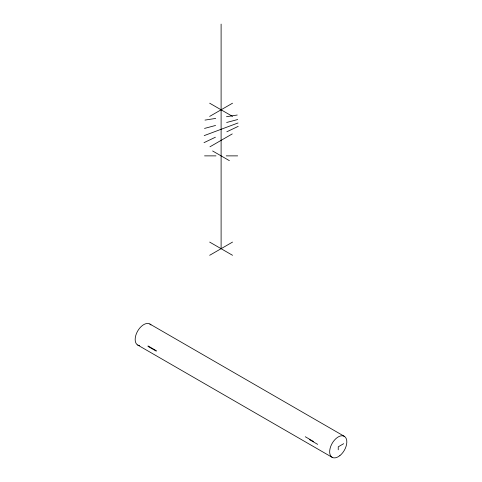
<?xml version="1.0" encoding="UTF-8"?>
<svg xmlns="http://www.w3.org/2000/svg" width="482" height="482" viewBox="0 0 482 482"><rect width="100%" height="100%" fill="white"/><g stroke="black" fill="none" stroke-linecap="round" stroke-linejoin="round"><path stroke-width="0.72" d="M338.243 449.802L338.243 446.82L343.678 443.693M209.664 116.403L232.547 103.196M209.953 146.799L232.264 133.918M209.664 255.297L232.547 242.085M204.013 142.654L215.406 137.225M226.805 131.797L238.204 126.368M204.205 135.611L238.012 122.976M204.531 128.417L215.581 125.453M226.63 122.494L237.686 119.536M204.983 120.096L215.731 118.409M226.486 116.716L237.234 115.029M204.549 155.873L215.99 155.873M226.227 155.873L237.668 155.873M209.664 103.196L232.547 116.403M212.622 150.974L229.402 160.663M209.664 242.085L232.547 255.297M149.824 324.006L344.317 436.318M148.016 345.925L156.295 350.709M305.263 436.734L313.541 441.512M148.016 346.389L156.295 351.167M309.402 439.59L317.68 444.368M137.683 345.022L332.176 457.34M221.105 24.1L221.105 248.694M139.641 345.588A12.134 7.007 -60 0 1 137.472 331.387A12.134 7.007 -60 0 1 150.974 324.988M339.87 455.623A12.134 7.007 -60 0 0 344.732 436.596A12.134 7.007 -60 0 0 330.134 448.272A12.134 7.007 -60 0 0 339.87 455.623"/></g></svg>
